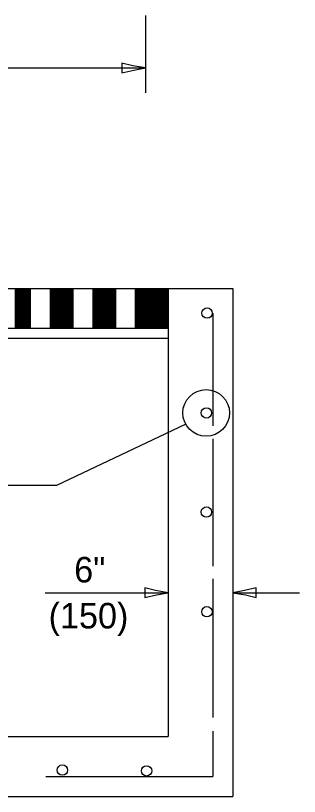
# Model space of a CAD drawing. Extents: x 0 to 2.83, y 0 to 1.83.
# Drawn here: x 1.5264 to 1.6675, y 0.4601 to 0.848 of the extents above; entities that cross this region are included whole.
import ezdxf

# ---------------------------------------------------------------- set-up
doc = ezdxf.new("R2010")
doc.units = 0
for name, color, linetype in [('RD_Pr_Roadway_Dimensions', 7, 'Continuous'), ('RD_Pr_Roadway_Items', 7, 'Continuous'), ('RD_Pr_Roadway_Notes', 7, 'Continuous')]:
    doc.layers.add(name, color=color, linetype=linetype)

msp = doc.modelspace()

# ---------------------------------------------------------------- linework, layer by layer
at = {"layer": 'RD_Pr_Roadway_Dimensions'}
for p, q in [((1.59094, 0.84797), (1.59094, 0.80958)), ((0.24007, 0.82196), (1.59094, 0.82196)), ((1.54117, 0.5613), (1.60222, 0.5613)), ((1.63439, 0.5613), (1.66748, 0.5613))]:
    msp.add_line(p, q, dxfattribs=at)
for points in [[(1.57928, 0.8244), (1.57927, 0.82196), (1.57927, 0.81952), (1.58511, 0.82095), (1.59094, 0.82196), (1.58472, 0.82309)], [(1.59056, 0.56374), (1.59056, 0.5613), (1.59056, 0.55886), (1.59639, 0.56029), (1.60222, 0.5613), (1.596, 0.56243)], [(1.64605, 0.55886), (1.64606, 0.5613), (1.64606, 0.56374), (1.64022, 0.56231), (1.63439, 0.5613), (1.64061, 0.56017)]]:
    msp.add_lwpolyline(points, close=True, dxfattribs=at)
at = {"layer": 'RD_Pr_Roadway_Items'}
for p, q in [((0.28352, 0.71245), (1.63439, 0.71245)), ((1.52641, 0.69266), (1.52641, 0.71245)), ((1.5265, 0.69266), (1.5265, 0.71245)), ((1.52659, 0.69266), (1.52659, 0.71245)), ((1.52669, 0.69266), (1.52669, 0.71245)), ((1.52676, 0.69266), (1.52676, 0.71245)), ((1.52687, 0.69266), (1.52687, 0.71245)), ((1.52697, 0.69266), (1.52697, 0.71245)), ((1.52706, 0.69266), (1.52706, 0.71245)), ((1.52717, 0.69266), (1.52717, 0.71245)), ((1.52727, 0.69266), (1.52727, 0.71245)), ((1.52736, 0.69266), (1.52736, 0.71245)), ((1.52746, 0.69266), (1.52746, 0.71245)), ((1.52757, 0.69266), (1.52757, 0.71245)), ((1.52766, 0.69266), (1.52766, 0.71245)), ((1.52776, 0.69266), (1.52776, 0.71245)), ((1.52786, 0.69266), (1.52786, 0.71245)), ((1.52795, 0.69266), (1.52795, 0.71245)), ((1.52806, 0.69266), (1.52806, 0.71245)), ((1.52818, 0.69266), (1.52818, 0.71245)), ((1.52826, 0.69266), (1.52826, 0.71245)), ((1.52837, 0.69266), (1.52837, 0.71245)), ((1.52847, 0.69266), (1.52847, 0.71245)), ((1.52856, 0.69266), (1.52856, 0.71245)), ((1.52867, 0.69266), (1.52867, 0.71245)), ((1.52877, 0.69266), (1.52877, 0.71245)), ((1.52887, 0.69266), (1.52887, 0.71245)), ((1.52896, 0.69266), (1.52896, 0.71245)), ((1.52905, 0.69266), (1.52905, 0.71245)), ((1.52915, 0.69266), (1.52915, 0.71245)), ((1.52924, 0.69266), (1.52924, 0.71245)), ((1.52935, 0.69266), (1.52935, 0.71245)), ((1.52945, 0.69266), (1.52945, 0.71245)), ((1.52954, 0.69266), (1.52954, 0.71245)), ((1.52964, 0.69266), (1.52964, 0.71245)), ((1.52975, 0.69266), (1.52975, 0.71245)), ((1.52984, 0.69266), (1.52984, 0.71245)), ((1.52994, 0.69266), (1.52994, 0.71245)), ((1.53005, 0.69266), (1.53005, 0.71245)), ((1.53013, 0.69266), (1.53013, 0.71245)), ((1.53024, 0.69266), (1.53024, 0.71245)), ((1.53034, 0.69266), (1.53034, 0.71245)), ((1.53045, 0.69266), (1.53045, 0.71245)), ((1.53055, 0.69266), (1.53055, 0.71245)), ((1.53065, 0.69266), (1.53065, 0.71245)), ((1.53074, 0.69266), (1.53074, 0.71245)), ((1.53085, 0.69266), (1.53085, 0.71245)), ((1.53095, 0.69266), (1.53095, 0.71245)), ((1.53106, 0.69266), (1.53106, 0.71245)), ((1.53114, 0.69266), (1.53114, 0.71245)), ((1.53125, 0.69266), (1.53125, 0.71245)), ((1.53134, 0.69266), (1.53134, 0.71245)), ((1.53143, 0.69266), (1.53143, 0.71245)), ((1.53153, 0.69266), (1.53153, 0.71245)), ((1.53163, 0.69266), (1.53163, 0.71245)), ((1.53172, 0.69266), (1.53172, 0.71245)), ((1.53183, 0.69266), (1.53183, 0.71245)), ((1.53193, 0.69266), (1.53193, 0.71245)), ((1.53202, 0.69266), (1.53202, 0.71245)), ((1.53212, 0.69266), (1.53212, 0.71245)), ((1.53223, 0.69266), (1.53223, 0.71245)), ((1.53232, 0.69266), (1.53232, 0.71245)), ((1.53242, 0.69266), (1.53242, 0.71245)), ((1.53252, 0.69266), (1.53252, 0.71245)), ((1.53261, 0.69266), (1.53261, 0.71245)), ((1.53273, 0.69266), (1.53273, 0.71245)), ((1.53284, 0.69266), (1.53284, 0.71245)), ((1.53293, 0.69266), (1.53293, 0.71245)), ((1.53303, 0.69266), (1.53303, 0.71245)), ((1.53313, 0.69266), (1.53313, 0.71245)), ((1.53324, 0.69266), (1.53324, 0.71245)), ((1.53333, 0.69266), (1.53333, 0.71245)), ((1.53342, 0.69266), (1.53342, 0.71245)), ((1.53352, 0.69266), (1.53352, 0.71245)), ((1.53359, 0.69266), (1.53359, 0.71245)), ((1.5337, 0.69266), (1.5337, 0.71245)), ((1.5338, 0.69266), (1.5338, 0.71245)), ((1.53386, 0.69266), (1.53386, 0.71245)), ((1.54376, 0.69266), (1.54376, 0.71245)), ((1.54376, 0.69266), (1.54376, 0.71245)), ((1.54385, 0.69266), (1.54385, 0.71245)), ((1.54396, 0.69266), (1.54396, 0.71245)), ((1.54407, 0.69266), (1.54407, 0.71245)), ((1.54416, 0.69266), (1.54416, 0.71245)), ((1.54427, 0.69266), (1.54427, 0.71245)), ((1.54437, 0.69266), (1.54437, 0.71245)), ((1.54446, 0.69266), (1.54446, 0.71245)), ((1.54456, 0.69266), (1.54456, 0.71245)), ((1.54467, 0.69266), (1.54467, 0.71245)), ((1.54477, 0.69266), (1.54477, 0.71245)), ((1.54486, 0.69266), (1.54486, 0.71245)), ((1.54495, 0.69266), (1.54495, 0.71245)), ((1.54505, 0.69266), (1.54505, 0.71245)), ((1.54514, 0.69266), (1.54514, 0.71245)), ((1.54525, 0.69266), (1.54525, 0.71245)), ((1.54535, 0.69266), (1.54535, 0.71245)), ((1.54544, 0.69266), (1.54544, 0.71245)), ((1.54554, 0.69266), (1.54554, 0.71245)), ((1.54565, 0.69266), (1.54565, 0.71245)), ((1.54574, 0.69266), (1.54574, 0.71245)), ((1.54584, 0.69266), (1.54584, 0.71245)), ((1.54594, 0.69266), (1.54594, 0.71245)), ((1.54603, 0.69266), (1.54603, 0.71245)), ((1.54614, 0.69266), (1.54614, 0.71245)), ((1.54624, 0.69266), (1.54624, 0.71245)), ((1.54635, 0.69266), (1.54635, 0.71245)), ((1.54645, 0.69266), (1.54645, 0.71245)), ((1.54655, 0.69266), (1.54655, 0.71245)), ((1.54664, 0.69266), (1.54664, 0.71245)), ((1.54675, 0.69266), (1.54675, 0.71245)), ((1.54685, 0.69266), (1.54685, 0.71245)), ((1.54695, 0.69266), (1.54695, 0.71245)), ((1.54703, 0.69266), (1.54703, 0.71245)), ((1.54713, 0.69266), (1.54713, 0.71245)), ((1.54722, 0.69266), (1.54722, 0.71245)), ((1.54731, 0.69266), (1.54731, 0.71245)), ((1.54741, 0.69266), (1.54741, 0.71245)), ((1.54752, 0.69266), (1.54752, 0.71245)), ((1.54761, 0.69266), (1.54761, 0.71245)), ((1.54771, 0.69266), (1.54771, 0.71245)), ((1.54782, 0.69266), (1.54782, 0.71245)), ((1.5479, 0.69266), (1.5479, 0.71245)), ((1.54801, 0.69266), (1.54801, 0.71245)), ((1.54811, 0.69266), (1.54811, 0.71245)), ((1.5482, 0.69266), (1.5482, 0.71245)), ((1.5483, 0.69266), (1.5483, 0.71245)), ((1.54841, 0.69266), (1.54841, 0.71245)), ((1.5485, 0.69266), (1.5485, 0.71245)), ((1.54862, 0.69266), (1.54862, 0.71245)), ((1.54872, 0.69266), (1.54872, 0.71245)), ((1.54881, 0.69266), (1.54881, 0.71245)), ((1.54891, 0.69266), (1.54891, 0.71245)), ((1.54902, 0.69266), (1.54902, 0.71245)), ((1.54912, 0.69266), (1.54912, 0.71245)), ((1.54921, 0.69266), (1.54921, 0.71245)), ((1.54931, 0.69266), (1.54931, 0.71245)), ((1.54942, 0.69266), (1.54942, 0.71245)), ((1.54949, 0.69266), (1.54949, 0.71245)), ((1.5496, 0.69266), (1.5496, 0.71245)), ((1.5497, 0.69266), (1.5497, 0.71245)), ((1.54979, 0.69266), (1.54979, 0.71245)), ((1.54989, 0.69266), (1.54989, 0.71245)), ((1.55, 0.69266), (1.55, 0.71245)), ((1.55009, 0.69266), (1.55009, 0.71245)), ((1.55019, 0.69266), (1.55019, 0.71245)), ((1.55029, 0.69266), (1.55029, 0.71245)), ((1.55038, 0.69266), (1.55038, 0.71245)), ((1.55049, 0.69266), (1.55049, 0.71245)), ((1.55059, 0.69266), (1.55059, 0.71245)), ((1.55068, 0.69266), (1.55068, 0.71245)), ((1.55078, 0.69266), (1.55078, 0.71245)), ((1.5509, 0.69266), (1.5509, 0.71245)), ((1.55099, 0.69266), (1.55099, 0.71245)), ((1.5511, 0.69266), (1.5511, 0.71245)), ((1.5512, 0.69266), (1.5512, 0.71245)), ((1.55129, 0.69266), (1.55129, 0.71245)), ((1.55139, 0.69266), (1.55139, 0.71245)), ((1.5515, 0.69266), (1.5515, 0.71245)), ((1.5516, 0.69266), (1.5516, 0.71245)), ((1.55169, 0.69266), (1.55169, 0.71245)), ((1.55178, 0.69266), (1.55178, 0.71245)), ((1.55188, 0.69266), (1.55188, 0.71245)), ((1.55197, 0.69266), (1.55197, 0.71245)), ((1.55208, 0.69266), (1.55208, 0.71245)), ((1.55218, 0.69266), (1.55218, 0.71245)), ((1.55227, 0.69266), (1.55227, 0.71245)), ((1.55237, 0.69266), (1.55237, 0.71245)), ((1.55248, 0.69266), (1.55248, 0.71245)), ((1.55257, 0.69266), (1.55257, 0.71245)), ((1.55267, 0.69266), (1.55267, 0.71245)), ((1.55277, 0.69266), (1.55277, 0.71245)), ((1.55286, 0.69266), (1.55286, 0.71245)), ((1.55297, 0.69266), (1.55297, 0.71245)), ((1.55307, 0.69266), (1.55307, 0.71245)), ((1.55317, 0.69266), (1.55317, 0.71245)), ((1.55328, 0.69266), (1.55328, 0.71245)), ((1.55338, 0.69266), (1.55338, 0.71245)), ((1.55347, 0.69266), (1.55347, 0.71245)), ((1.55357, 0.69266), (1.55357, 0.71245)), ((1.55368, 0.69266), (1.55368, 0.71245)), ((1.55378, 0.69266), (1.55378, 0.71245)), ((1.55386, 0.69266), (1.55386, 0.71245)), ((1.55396, 0.69266), (1.55396, 0.71245)), ((1.55405, 0.69266), (1.55405, 0.71245)), ((1.55414, 0.69266), (1.55414, 0.71245)), ((1.55424, 0.69266), (1.55424, 0.71245)), ((1.55435, 0.69266), (1.55435, 0.71245)), ((1.55444, 0.69266), (1.55444, 0.71245)), ((1.55454, 0.69266), (1.55454, 0.71245)), ((1.55464, 0.69266), (1.55464, 0.71245)), ((1.55473, 0.69266), (1.55473, 0.71245)), ((1.55484, 0.69266), (1.55484, 0.71245)), ((1.55494, 0.69266), (1.55494, 0.71245)), ((1.555, 0.69266), (1.555, 0.71245)), ((1.555, 0.69266), (1.555, 0.71245)), ((1.56492, 0.69266), (1.56492, 0.71245)), ((1.56502, 0.69266), (1.56502, 0.71245)), ((1.56511, 0.69266), (1.56511, 0.71245)), ((1.56521, 0.69266), (1.56521, 0.71245)), ((1.56532, 0.69266), (1.56532, 0.71245)), ((1.56539, 0.69266), (1.56539, 0.71245)), ((1.5655, 0.69266), (1.5655, 0.71245)), ((1.5656, 0.69266), (1.5656, 0.71245)), ((1.56569, 0.69266), (1.56569, 0.71245)), ((1.56579, 0.69266), (1.56579, 0.71245)), ((1.5659, 0.69266), (1.5659, 0.71245)), ((1.56599, 0.69266), (1.56599, 0.71245)), ((1.56609, 0.69266), (1.56609, 0.71245)), ((1.56619, 0.69266), (1.56619, 0.71245)), ((1.56628, 0.69266), (1.56628, 0.71245)), ((1.56639, 0.69266), (1.56639, 0.71245)), ((1.56649, 0.69266), (1.56649, 0.71245)), ((1.56658, 0.69266), (1.56658, 0.71245)), ((1.56668, 0.69266), (1.56668, 0.71245)), ((1.5668, 0.69266), (1.5668, 0.71245)), ((1.56689, 0.69266), (1.56689, 0.71245)), ((1.56699, 0.69266), (1.56699, 0.71245)), ((1.5671, 0.69266), (1.5671, 0.71245)), ((1.56719, 0.69266), (1.56719, 0.71245)), ((1.56729, 0.69266), (1.56729, 0.71245)), ((1.5674, 0.69266), (1.5674, 0.71245)), ((1.56748, 0.69266), (1.56748, 0.71245)), ((1.56757, 0.69266), (1.56757, 0.71245)), ((1.56766, 0.69266), (1.56766, 0.71245)), ((1.56777, 0.69266), (1.56777, 0.71245)), ((1.56786, 0.69266), (1.56786, 0.71245)), ((1.56796, 0.69266), (1.56796, 0.71245)), ((1.56806, 0.69266), (1.56806, 0.71245)), ((1.56815, 0.69266), (1.56815, 0.71245)), ((1.56826, 0.69266), (1.56826, 0.71245)), ((1.56836, 0.69266), (1.56836, 0.71245)), ((1.56845, 0.69266), (1.56845, 0.71245)), ((1.56855, 0.69266), (1.56855, 0.71245)), ((1.56866, 0.69266), (1.56866, 0.71245)), ((1.56875, 0.69266), (1.56875, 0.71245)), ((1.56885, 0.69266), (1.56885, 0.71245)), ((1.56895, 0.69266), (1.56895, 0.71245)), ((1.56906, 0.69266), (1.56906, 0.71245)), ((1.56916, 0.69266), (1.56916, 0.71245)), ((1.56927, 0.69266), (1.56927, 0.71245)), ((1.56936, 0.69266), (1.56936, 0.71245)), ((1.56946, 0.69266), (1.56946, 0.71245)), ((1.56956, 0.69266), (1.56956, 0.71245)), ((1.56967, 0.69266), (1.56967, 0.71245)), ((1.56976, 0.69266), (1.56976, 0.71245)), ((1.56986, 0.69266), (1.56986, 0.71245)), ((1.56995, 0.69266), (1.56995, 0.71245)), ((1.57004, 0.69266), (1.57004, 0.71245)), ((1.57014, 0.69266), (1.57014, 0.71245)), ((1.57025, 0.69266), (1.57025, 0.71245)), ((1.57033, 0.69266), (1.57033, 0.71245)), ((1.57044, 0.69266), (1.57044, 0.71245)), ((1.57054, 0.69266), (1.57054, 0.71245)), ((1.57063, 0.69266), (1.57063, 0.71245)), ((1.57074, 0.69266), (1.57074, 0.71245)), ((1.57084, 0.69266), (1.57084, 0.71245)), ((1.57093, 0.69266), (1.57093, 0.71245)), ((1.57103, 0.69266), (1.57103, 0.71245)), ((1.57114, 0.69266), (1.57114, 0.71245)), ((1.57123, 0.69266), (1.57123, 0.71245)), ((1.57134, 0.69266), (1.57134, 0.71245)), ((1.57145, 0.69266), (1.57145, 0.71245)), ((1.57154, 0.69266), (1.57154, 0.71245)), ((1.57164, 0.69266), (1.57164, 0.71245)), ((1.57175, 0.69266), (1.57175, 0.71245)), ((1.57185, 0.69266), (1.57185, 0.71245)), ((1.57194, 0.69266), (1.57194, 0.71245)), ((1.57204, 0.69266), (1.57204, 0.71245)), ((1.57215, 0.69266), (1.57215, 0.71245)), ((1.57222, 0.69266), (1.57222, 0.71245)), ((1.57232, 0.69266), (1.57232, 0.71245)), ((1.57243, 0.69266), (1.57243, 0.71245)), ((1.57252, 0.69266), (1.57252, 0.71245)), ((1.57262, 0.69266), (1.57262, 0.71245)), ((1.57272, 0.69266), (1.57272, 0.71245)), ((1.57281, 0.69266), (1.57281, 0.71245)), ((1.57292, 0.69266), (1.57292, 0.71245)), ((1.57302, 0.69266), (1.57302, 0.71245)), ((1.57311, 0.69266), (1.57311, 0.71245)), ((1.57321, 0.69266), (1.57321, 0.71245)), ((1.57332, 0.69266), (1.57332, 0.71245)), ((1.57341, 0.69266), (1.57341, 0.71245)), ((1.57351, 0.69266), (1.57351, 0.71245)), ((1.57363, 0.69266), (1.57363, 0.71245)), ((1.57372, 0.69266), (1.57372, 0.71245)), ((1.57382, 0.69266), (1.57382, 0.71245)), ((1.57393, 0.69266), (1.57393, 0.71245)), ((1.57403, 0.69266), (1.57403, 0.71245)), ((1.57412, 0.69266), (1.57412, 0.71245)), ((1.57422, 0.69266), (1.57422, 0.71245)), ((1.57431, 0.69266), (1.57431, 0.71245)), ((1.5744, 0.69266), (1.5744, 0.71245)), ((1.57449, 0.69266), (1.57449, 0.71245)), ((1.5746, 0.69266), (1.5746, 0.71245)), ((1.57468, 0.69266), (1.57468, 0.71245)), ((1.57479, 0.69266), (1.57479, 0.71245)), ((1.57489, 0.69266), (1.57489, 0.71245)), ((1.57498, 0.69266), (1.57498, 0.71245)), ((1.57509, 0.69266), (1.57509, 0.71245)), ((1.57519, 0.69266), (1.57519, 0.71245)), ((1.57528, 0.69266), (1.57528, 0.71245)), ((1.57538, 0.69266), (1.57538, 0.71245)), ((1.57549, 0.69266), (1.57549, 0.71245)), ((1.57558, 0.69266), (1.57558, 0.71245)), ((1.57568, 0.69266), (1.57568, 0.71245)), ((1.57578, 0.69266), (1.57578, 0.71245)), ((1.57589, 0.69266), (1.57589, 0.71245)), ((1.57599, 0.69266), (1.57599, 0.71245)), ((1.57609, 0.69266), (1.57609, 0.71245)), ((1.57615, 0.69266), (1.57615, 0.71245)), ((1.58604, 0.69266), (1.58604, 0.71245)), ((1.58614, 0.69266), (1.58614, 0.71245)), ((1.58623, 0.69266), (1.58623, 0.71245)), ((1.58634, 0.69266), (1.58634, 0.71245)), ((1.58644, 0.69266), (1.58644, 0.71245)), ((1.58653, 0.69266), (1.58653, 0.71245)), ((1.58663, 0.69266), (1.58663, 0.71245)), ((1.58674, 0.69266), (1.58674, 0.71245)), ((1.58683, 0.69266), (1.58683, 0.71245)), ((1.58693, 0.69266), (1.58693, 0.71245)), ((1.58704, 0.69266), (1.58704, 0.71245)), ((1.58712, 0.69266), (1.58712, 0.71245)), ((1.58724, 0.69266), (1.58724, 0.71245)), ((1.58735, 0.69266), (1.58735, 0.71245)), ((1.58744, 0.69266), (1.58744, 0.71245)), ((1.58754, 0.69266), (1.58754, 0.71245)), ((1.58764, 0.69266), (1.58764, 0.71245)), ((1.58775, 0.69266), (1.58775, 0.71245)), ((1.58784, 0.69266), (1.58784, 0.71245)), ((1.58793, 0.69266), (1.58793, 0.71245)), ((1.58803, 0.69266), (1.58803, 0.71245)), ((1.5881, 0.69266), (1.5881, 0.71245)), ((1.58821, 0.69266), (1.58821, 0.71245)), ((1.58831, 0.69266), (1.58831, 0.71245)), ((1.5884, 0.69266), (1.5884, 0.71245)), ((1.58851, 0.69266), (1.58851, 0.71245)), ((1.58861, 0.69266), (1.58861, 0.71245)), ((1.5887, 0.69266), (1.5887, 0.71245)), ((1.5888, 0.69266), (1.5888, 0.71245)), ((1.58891, 0.69266), (1.58891, 0.71245)), ((1.58899, 0.69266), (1.58899, 0.71245)), ((1.5891, 0.69266), (1.5891, 0.71245)), ((1.5892, 0.69266), (1.5892, 0.71245)), ((1.58929, 0.69266), (1.58929, 0.71245)), ((1.5894, 0.69266), (1.5894, 0.71245)), ((1.58951, 0.69266), (1.58951, 0.71245)), ((1.5896, 0.69266), (1.5896, 0.71245)), ((1.58971, 0.69266), (1.58971, 0.71245)), ((1.58981, 0.69266), (1.58981, 0.71245)), ((1.5899, 0.69266), (1.5899, 0.71245)), ((1.59, 0.69266), (1.59, 0.71245)), ((1.59011, 0.69266), (1.59011, 0.71245)), ((1.59021, 0.69266), (1.59021, 0.71245)), ((1.5903, 0.69266), (1.5903, 0.71245)), ((1.59039, 0.69266), (1.59039, 0.71245)), ((1.59049, 0.69266), (1.59049, 0.71245)), ((1.59058, 0.69266), (1.59058, 0.71245)), ((1.59069, 0.69266), (1.59069, 0.71245)), ((1.59079, 0.69266), (1.59079, 0.71245)), ((1.59088, 0.69266), (1.59088, 0.71245)), ((1.59098, 0.69266), (1.59098, 0.71245)), ((1.59109, 0.69266), (1.59109, 0.71245)), ((1.59118, 0.69266), (1.59118, 0.71245)), ((1.59128, 0.69266), (1.59128, 0.71245)), ((1.59138, 0.69266), (1.59138, 0.71245)), ((1.59147, 0.69266), (1.59147, 0.71245)), ((1.59158, 0.69266), (1.59158, 0.71245)), ((1.59168, 0.69266), (1.59168, 0.71245)), ((1.59179, 0.69266), (1.59179, 0.71245)), ((1.59189, 0.69266), (1.59189, 0.71245)), ((1.59199, 0.69266), (1.59199, 0.71245)), ((1.59208, 0.69266), (1.59208, 0.71245)), ((1.59219, 0.69266), (1.59219, 0.71245)), ((1.59229, 0.69266), (1.59229, 0.71245)), ((1.59239, 0.69266), (1.59239, 0.71245)), ((1.59248, 0.69266), (1.59248, 0.71245)), ((1.59259, 0.69266), (1.59259, 0.71245)), ((1.59268, 0.69266), (1.59268, 0.71245)), ((1.59277, 0.69266), (1.59277, 0.71245)), ((1.59287, 0.69266), (1.59287, 0.71245)), ((1.59297, 0.69266), (1.59297, 0.71245)), ((1.59306, 0.69266), (1.59306, 0.71245)), ((1.59317, 0.69266), (1.59317, 0.71245)), ((1.59327, 0.69266), (1.59327, 0.71245)), ((1.59336, 0.69266), (1.59336, 0.71245)), ((1.59346, 0.69266), (1.59346, 0.71245)), ((1.59357, 0.69266), (1.59357, 0.71245)), ((1.59366, 0.69266), (1.59366, 0.71245)), ((1.59376, 0.69266), (1.59376, 0.71245)), ((1.59386, 0.69266), (1.59386, 0.71245)), ((1.59395, 0.69266), (1.59395, 0.71245)), ((1.59407, 0.69266), (1.59407, 0.71245)), ((1.59418, 0.69266), (1.59418, 0.71245)), ((1.59426, 0.69266), (1.59426, 0.71245)), ((1.59437, 0.69266), (1.59437, 0.71245)), ((1.59447, 0.69266), (1.59447, 0.71245)), ((1.59458, 0.69266), (1.59458, 0.71245)), ((1.59467, 0.69266), (1.59467, 0.71245)), ((1.59475, 0.69266), (1.59475, 0.71245)), ((1.59486, 0.69266), (1.59486, 0.71245)), ((1.59493, 0.69266), (1.59493, 0.71245)), ((1.59504, 0.69266), (1.59504, 0.71245)), ((1.59514, 0.69266), (1.59514, 0.71245)), ((1.59523, 0.69266), (1.59523, 0.71245)), ((1.59533, 0.69266), (1.59533, 0.71245)), ((1.59544, 0.69266), (1.59544, 0.71245)), ((1.59553, 0.69266), (1.59553, 0.71245)), ((1.59563, 0.69266), (1.59563, 0.71245)), ((1.59573, 0.69266), (1.59573, 0.71245)), ((1.59582, 0.69266), (1.59582, 0.71245)), ((1.59593, 0.69266), (1.59593, 0.71245)), ((1.59603, 0.69266), (1.59603, 0.71245)), ((1.59612, 0.69266), (1.59612, 0.71245)), ((1.59622, 0.69266), (1.59622, 0.71245)), ((1.59634, 0.69266), (1.59634, 0.71245)), ((1.59643, 0.69266), (1.59643, 0.71245)), ((1.59654, 0.69266), (1.59654, 0.71245)), ((1.59664, 0.69266), (1.59664, 0.71245)), ((1.59674, 0.69266), (1.59674, 0.71245)), ((1.59683, 0.69266), (1.59683, 0.71245)), ((1.59694, 0.69266), (1.59694, 0.71245)), ((1.59704, 0.69266), (1.59704, 0.71245)), ((1.59713, 0.69266), (1.59713, 0.71245)), ((1.59722, 0.69266), (1.59722, 0.71245)), ((1.59732, 0.69266), (1.59732, 0.71245)), ((1.59741, 0.69266), (1.59741, 0.71245)), ((1.59752, 0.69266), (1.59752, 0.71245)), ((1.59762, 0.69266), (1.59762, 0.71245)), ((1.59771, 0.69266), (1.59771, 0.71245)), ((1.59781, 0.69266), (1.59781, 0.71245)), ((1.59792, 0.69266), (1.59792, 0.71245)), ((1.59801, 0.69266), (1.59801, 0.71245)), ((1.59811, 0.69266), (1.59811, 0.71245)), ((1.59821, 0.69266), (1.59821, 0.71245)), ((1.5983, 0.69266), (1.5983, 0.71245)), ((1.59841, 0.69266), (1.59841, 0.71245)), ((1.59851, 0.69266), (1.59851, 0.71245)), ((1.59861, 0.69266), (1.59861, 0.71245)), ((1.59872, 0.69266), (1.59872, 0.71245)), ((1.59882, 0.69266), (1.59882, 0.71245)), ((1.59891, 0.69266), (1.59891, 0.71245)), ((1.59902, 0.69266), (1.59902, 0.71245)), ((1.59912, 0.69266), (1.59912, 0.71245)), ((1.59922, 0.69266), (1.59922, 0.71245)), ((1.59931, 0.69266), (1.59931, 0.71245)), ((1.59942, 0.69266), (1.59942, 0.71245)), ((1.59951, 0.69266), (1.59951, 0.71245)), ((1.59959, 0.69266), (1.59959, 0.71245)), ((1.5997, 0.69266), (1.5997, 0.71245)), ((1.5998, 0.69266), (1.5998, 0.71245)), ((1.59989, 0.69266), (1.59989, 0.71245)), ((1.6, 0.69266), (1.6, 0.71245)), ((1.6001, 0.69266), (1.6001, 0.71245)), ((1.60019, 0.69266), (1.60019, 0.71245)), ((1.60029, 0.69266), (1.60029, 0.71245)), ((1.6004, 0.69266), (1.6004, 0.71245)), ((1.60048, 0.69266), (1.60048, 0.71245)), ((1.60059, 0.69266), (1.60059, 0.71245)), ((1.60069, 0.69266), (1.60069, 0.71245)), ((1.60078, 0.69266), (1.60078, 0.71245)), ((1.6009, 0.69266), (1.6009, 0.71245)), ((1.601, 0.69266), (1.601, 0.71245)), ((1.60109, 0.69266), (1.60109, 0.71245)), ((1.6012, 0.69266), (1.6012, 0.71245)), ((1.6013, 0.69266), (1.6013, 0.71245)), ((1.60141, 0.69266), (1.60141, 0.71245)), ((1.60149, 0.69266), (1.60149, 0.71245)), ((1.60158, 0.69266), (1.60158, 0.71245)), ((1.60169, 0.69266), (1.60169, 0.71245)), ((1.60176, 0.69266), (1.60176, 0.71245)), ((1.60187, 0.69266), (1.60187, 0.71245)), ((1.60197, 0.69266), (1.60197, 0.71245)), ((1.60206, 0.69266), (1.60206, 0.71245)), ((1.60216, 0.69266), (1.60216, 0.71245)), ((1.60222, 0.71245), (1.60222, 0.48979)), ((1.63439, 0.71245), (1.63439, 0.4601)), ((1.62449, 0.70009), (1.62449, 0.64412)), ((0.31569, 0.69266), (1.60222, 0.69266)), ((0.31569, 0.68772), (1.60222, 0.68772)), ((1.62449, 0.63772), (1.62449, 0.57453)), ((1.62449, 0.56814), (1.62449, 0.49925)), ((0.31569, 0.48979), (1.60222, 0.48979)), ((1.62449, 0.49249), (1.62449, 0.46999)), ((1.54142, 0.46999), (1.62449, 0.46999)), ((0.28352, 0.4601), (1.63439, 0.4601))]:
    msp.add_line(p, q, dxfattribs=at)
for centre in [(1.62158, 0.70022), (1.62124, 0.65059), (1.62124, 0.60137), (1.62149, 0.55183), (1.54964, 0.47317), (1.5915, 0.47278)]:
    msp.add_circle(centre, 0.00258, dxfattribs=at)
at = {"layer": 'RD_Pr_Roadway_Notes'}
for p, q in [((1.54688, 0.61465), (1.61093, 0.64509)), ((1.37264, 0.61465), (1.54688, 0.61465))]:
    msp.add_line(p, q, dxfattribs=at)
msp.add_circle((1.62113, 0.6506), 0.01159, dxfattribs=at)

# ---------------------------------------------------------------- texts
at = {"layer": 'RD_Pr_Roadway_Dimensions'}
for s, p in [('6"', (1.55553, 0.56638)), ('(150)', (1.54281, 0.54352))]:
    msp.add_text(s, height=0.0127, dxfattribs=at).set_placement(p)

doc.saveas('drawing.dxf')
